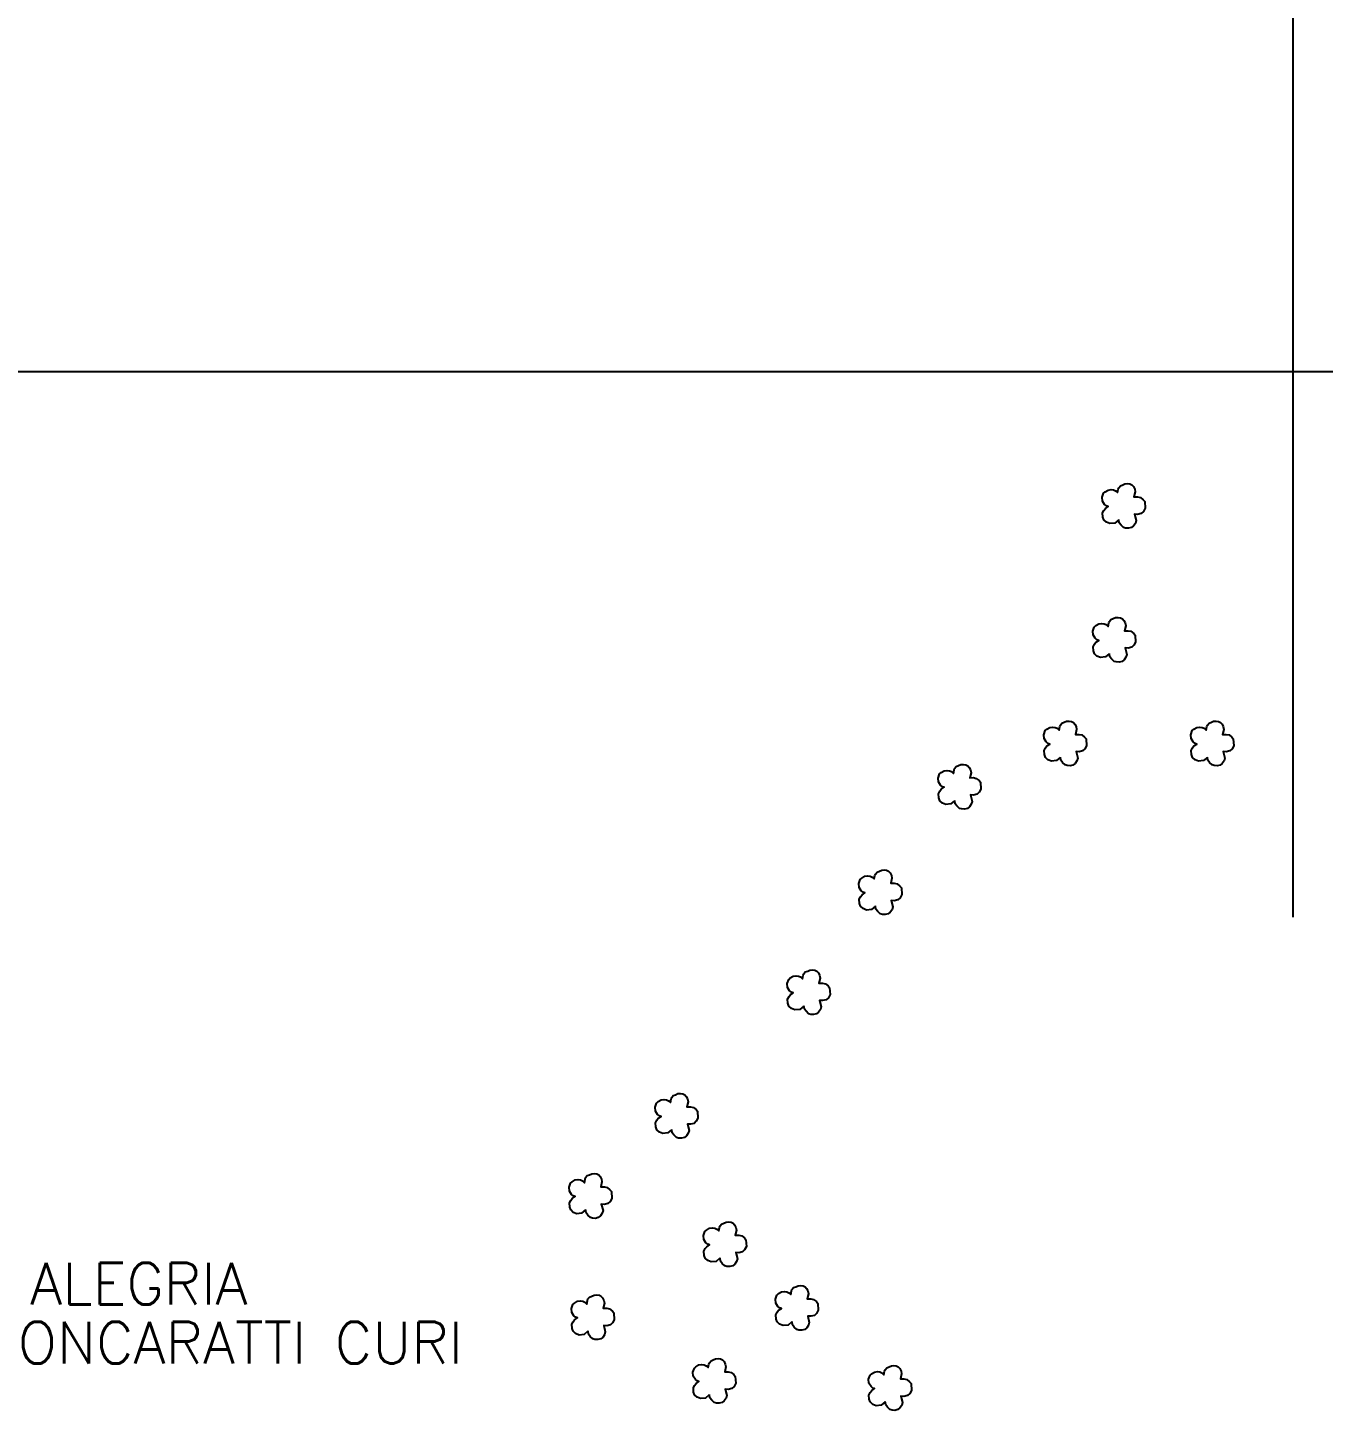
# Model space of a CAD drawing. Extents: x 725464 to 749663, y 7823017 to 7831417.
# Drawn here: x 728417 to 730038, y 7826700 to 7828430 of the extents above; entities that cross this region are included whole.
import ezdxf

# ---------------------------------------------------------------- set-up
doc = ezdxf.new("R2010")
doc.units = 0
doc.header["$MEASUREMENT"] = 0
doc.linetypes.add('CONTINUO', pattern=[0])
doc.linetypes.add('LIN0', pattern=[0])
for name, color, linetype in [('MALHA', 8, 'LIN0'), ('SIMBOLO ARVORE', 118, 'Continuous'), ('TEXTO CONFORNTANTES', 7, 'Continuous')]:
    doc.layers.add(name, color=color, linetype=linetype)
doc.styles.add('SIMPLEX', font='simplex', dxfattribs={"height": 0.2})

msp = doc.modelspace()

# ---------------------------------------------------------------- linework, layer by layer
at = {"layer": 'MALHA', "color": 8}
for p, q in [((730000, 7827317.6), (730000, 7831016.6)), ((725864.3, 7828000), (732231.3, 7828000))]:
    msp.add_line(p, q, dxfattribs=at)
at = {"layer": 'SIMBOLO ARVORE', "linetype": 'CONTINUO'}
for points in [[(729781.9, 7827814.5, 0), (729777.1, 7827810.5, 0), (729770.9, 7827809.8, 0), (729766.5, 7827811.5, 0), (729763.4, 7827814.5, 0), (729762.2, 7827818, 0), (729761.8, 7827823.2, 0), (729763.5, 7827826.4, 0), (729765.2, 7827828.8, 0), (729768.8, 7827831.2, 0), (729766.5, 7827832, 0), (729764.3, 7827833.8, 0), (729761.7, 7827837.9, 0), (729761.2, 7827842.8, 0), (729763.1, 7827847.9, 0), (729765.1, 7827849.7, 0), (729768.7, 7827851.9, 0), (729772.5, 7827852.4, 0), (729775.5, 7827852, 0), (729777.9, 7827850.9, 0), (729780.5, 7827848.6, 0), (729781.3, 7827853, 0), (729782, 7827854.8, 0), (729784, 7827857.3, 0), (729786.9, 7827858.4, 0), (729789.7, 7827859.6, 0), (729792.9, 7827859.9, 0), (729796, 7827859.5, 0), (729798.4, 7827858.2, 0), (729800.3, 7827856.2, 0), (729801.9, 7827853.1, 0), (729802.5, 7827849.6, 0), (729801, 7827843.3, 0), (729805.4, 7827843.4, 0), (729809.1, 7827842.5, 0), (729812.5, 7827839.8, 0), (729814.4, 7827837.6, 0), (729814.9, 7827829, 0), (729812.8, 7827825.1, 0), (729810, 7827822.5, 0), (729805.5, 7827821.3, 0), (729801.7, 7827821.7, 0), (729803.7, 7827813.6, 0), (729802.8, 7827810.2, 0), (729800.5, 7827806.9, 0), (729797.9, 7827804.9, 0), (729794.2, 7827804, 0), (729790.6, 7827804.2, 0), (729787.9, 7827805, 0), (729784.8, 7827808, 0), (729782.7, 7827810.8, 0), (729782.1, 7827814.9, 0)], [(729770.1, 7827647.1, 0), (729765.3, 7827643, 0), (729759.1, 7827642.3, 0), (729754.7, 7827644, 0), (729751.6, 7827647.1, 0), (729750.4, 7827650.6, 0), (729750, 7827655.8, 0), (729751.7, 7827659, 0), (729753.5, 7827661.4, 0), (729757, 7827663.8, 0), (729754.7, 7827664.5, 0), (729752.5, 7827666.4, 0), (729749.9, 7827670.5, 0), (729749.4, 7827675.4, 0), (729751.3, 7827680.5, 0), (729753.3, 7827682.3, 0), (729756.9, 7827684.5, 0), (729760.7, 7827685, 0), (729763.7, 7827684.6, 0), (729766.1, 7827683.5, 0), (729768.7, 7827681.1, 0), (729769.5, 7827685.6, 0), (729770.2, 7827687.4, 0), (729772.2, 7827689.9, 0), (729775.1, 7827691, 0), (729777.9, 7827692.2, 0), (729781.1, 7827692.5, 0), (729784.2, 7827692.1, 0), (729786.6, 7827690.8, 0), (729788.5, 7827688.8, 0), (729790.1, 7827685.7, 0), (729790.7, 7827682.1, 0), (729789.2, 7827675.9, 0), (729793.6, 7827675.9, 0), (729797.3, 7827675.1, 0), (729800.7, 7827672.3, 0), (729802.6, 7827670.2, 0), (729803.1, 7827661.5, 0), (729801, 7827657.7, 0), (729798.2, 7827655.1, 0), (729793.7, 7827653.9, 0), (729789.9, 7827654.3, 0), (729791.9, 7827646.2, 0), (729791, 7827642.8, 0), (729788.7, 7827639.5, 0), (729786.1, 7827637.5, 0), (729782.4, 7827636.6, 0), (729778.8, 7827636.8, 0), (729776.1, 7827637.5, 0), (729773, 7827640.6, 0), (729770.9, 7827643.3, 0), (729770.3, 7827647.5, 0)], [(729708.8, 7827517.4, 0), (729703.9, 7827513.4, 0), (729697.8, 7827512.7, 0), (729693.4, 7827514.4, 0), (729690.3, 7827517.4, 0), (729689, 7827520.9, 0), (729688.7, 7827526.1, 0), (729690.3, 7827529.3, 0), (729692.1, 7827531.7, 0), (729695.6, 7827534.1, 0), (729693.4, 7827534.9, 0), (729691.2, 7827536.7, 0), (729688.6, 7827540.8, 0), (729688.1, 7827545.7, 0), (729690, 7827550.8, 0), (729692, 7827552.6, 0), (729695.6, 7827554.8, 0), (729699.4, 7827555.3, 0), (729702.4, 7827554.9, 0), (729704.8, 7827553.8, 0), (729707.4, 7827551.5, 0), (729708.2, 7827555.9, 0), (729708.9, 7827557.7, 0), (729710.8, 7827560.2, 0), (729713.7, 7827561.3, 0), (729716.6, 7827562.5, 0), (729719.8, 7827562.8, 0), (729722.8, 7827562.4, 0), (729725.3, 7827561.1, 0), (729727.1, 7827559.1, 0), (729728.7, 7827556, 0), (729729.3, 7827552.4, 0), (729727.9, 7827546.2, 0), (729732.3, 7827546.2, 0), (729735.9, 7827545.4, 0), (729739.3, 7827542.7, 0), (729741.2, 7827540.5, 0), (729741.7, 7827531.9, 0), (729739.6, 7827528, 0), (729736.8, 7827525.4, 0), (729732.4, 7827524.2, 0), (729728.5, 7827524.6, 0), (729730.6, 7827516.5, 0), (729729.6, 7827513.1, 0), (729727.3, 7827509.8, 0), (729724.7, 7827507.8, 0), (729721.1, 7827506.9, 0), (729717.5, 7827507.1, 0), (729714.8, 7827507.9, 0), (729711.7, 7827510.9, 0), (729709.6, 7827513.7, 0), (729708.9, 7827517.8, 0)], [(729892.8, 7827517.4, 0), (729888, 7827513.4, 0), (729881.8, 7827512.7, 0), (729877.4, 7827514.4, 0), (729874.3, 7827517.4, 0), (729873, 7827520.9, 0), (729872.7, 7827526.1, 0), (729874.4, 7827529.3, 0), (729876.1, 7827531.7, 0), (729879.7, 7827534.1, 0), (729877.4, 7827534.9, 0), (729875.2, 7827536.7, 0), (729872.6, 7827540.8, 0), (729872.1, 7827545.7, 0), (729874, 7827550.8, 0), (729876, 7827552.6, 0), (729879.6, 7827554.8, 0), (729883.4, 7827555.3, 0), (729886.4, 7827554.9, 0), (729888.8, 7827553.8, 0), (729891.4, 7827551.5, 0), (729892.2, 7827555.9, 0), (729892.9, 7827557.7, 0), (729894.9, 7827560.2, 0), (729897.8, 7827561.3, 0), (729900.6, 7827562.5, 0), (729903.8, 7827562.8, 0), (729906.9, 7827562.4, 0), (729909.3, 7827561.1, 0), (729911.2, 7827559.1, 0), (729912.8, 7827556, 0), (729913.4, 7827552.4, 0), (729911.9, 7827546.2, 0), (729916.3, 7827546.2, 0), (729919.9, 7827545.4, 0), (729923.4, 7827542.7, 0), (729925.3, 7827540.5, 0), (729925.8, 7827531.9, 0), (729923.7, 7827528, 0), (729920.9, 7827525.4, 0), (729916.4, 7827524.2, 0), (729912.6, 7827524.6, 0), (729914.6, 7827516.5, 0), (729913.7, 7827513.1, 0), (729911.3, 7827509.8, 0), (729908.8, 7827507.8, 0), (729905.1, 7827506.9, 0), (729901.5, 7827507.1, 0), (729898.8, 7827507.9, 0), (729895.7, 7827510.9, 0), (729893.6, 7827513.7, 0), (729892.9, 7827517.8, 0)], [(729576.6, 7827463.2, 0), (729571.8, 7827459.1, 0), (729565.6, 7827458.4, 0), (729561.3, 7827460.1, 0), (729558.2, 7827463.2, 0), (729556.9, 7827466.7, 0), (729556.5, 7827471.8, 0), (729558.2, 7827475.1, 0), (729560, 7827477.5, 0), (729563.5, 7827479.9, 0), (729561.3, 7827480.6, 0), (729559, 7827482.5, 0), (729556.4, 7827486.6, 0), (729556, 7827491.5, 0), (729557.8, 7827496.6, 0), (729559.8, 7827498.4, 0), (729563.4, 7827500.6, 0), (729567.2, 7827501.1, 0), (729570.3, 7827500.7, 0), (729572.6, 7827499.6, 0), (729575.3, 7827497.2, 0), (729576.1, 7827501.7, 0), (729576.7, 7827503.5, 0), (729578.7, 7827506, 0), (729581.6, 7827507, 0), (729584.5, 7827508.3, 0), (729587.7, 7827508.6, 0), (729590.7, 7827508.2, 0), (729593.2, 7827506.9, 0), (729595, 7827504.9, 0), (729596.6, 7827501.7, 0), (729597.2, 7827498.2, 0), (729595.8, 7827491.9, 0), (729600.1, 7827492, 0), (729603.8, 7827491.1, 0), (729607.2, 7827488.4, 0), (729609.1, 7827486.3, 0), (729609.6, 7827477.6, 0), (729607.5, 7827473.8, 0), (729604.7, 7827471.2, 0), (729600.3, 7827470, 0), (729596.4, 7827470.4, 0), (729598.5, 7827462.3, 0), (729597.5, 7827458.9, 0), (729595.2, 7827455.6, 0), (729592.6, 7827453.5, 0), (729589, 7827452.6, 0), (729585.4, 7827452.9, 0), (729582.6, 7827453.6, 0), (729579.5, 7827456.7, 0), (729577.4, 7827459.4, 0), (729576.8, 7827463.6, 0)], [(729477.5, 7827331.1, 0), (729472.7, 7827327.1, 0), (729466.6, 7827326.4, 0), (729462.2, 7827328.1, 0), (729459.1, 7827331.1, 0), (729457.8, 7827334.6, 0), (729457.4, 7827339.8, 0), (729459.1, 7827343, 0), (729460.9, 7827345.5, 0), (729464.4, 7827347.9, 0), (729462.2, 7827348.6, 0), (729459.9, 7827350.4, 0), (729457.3, 7827354.5, 0), (729456.9, 7827359.4, 0), (729458.7, 7827364.5, 0), (729460.7, 7827366.4, 0), (729464.3, 7827368.6, 0), (729468.1, 7827369.1, 0), (729471.2, 7827368.6, 0), (729473.5, 7827367.5, 0), (729476.2, 7827365.2, 0), (729477, 7827369.7, 0), (729477.6, 7827371.4, 0), (729479.6, 7827373.9, 0), (729482.5, 7827375, 0), (729485.4, 7827376.3, 0), (729488.6, 7827376.6, 0), (729491.6, 7827376.1, 0), (729494.1, 7827374.8, 0), (729495.9, 7827372.8, 0), (729497.5, 7827369.7, 0), (729498.1, 7827366.2, 0), (729496.7, 7827359.9, 0), (729501.1, 7827360, 0), (729504.7, 7827359.1, 0), (729508.1, 7827356.4, 0), (729510, 7827354.2, 0), (729510.5, 7827345.6, 0), (729508.4, 7827341.7, 0), (729505.6, 7827339.1, 0), (729501.2, 7827338, 0), (729497.3, 7827338.3, 0), (729499.4, 7827330.2, 0), (729498.4, 7827326.8, 0), (729496.1, 7827323.5, 0), (729493.5, 7827321.5, 0), (729489.9, 7827320.6, 0), (729486.3, 7827320.8, 0), (729483.5, 7827321.6, 0), (729480.4, 7827324.6, 0), (729478.3, 7827327.4, 0), (729477.7, 7827331.6, 0)], [(729387.9, 7827206.2, 0), (729383, 7827202.1, 0), (729376.9, 7827201.4, 0), (729372.5, 7827203.1, 0), (729369.4, 7827206.2, 0), (729368.1, 7827209.7, 0), (729367.8, 7827214.8, 0), (729369.5, 7827218.1, 0), (729371.2, 7827220.5, 0), (729374.8, 7827222.9, 0), (729372.5, 7827223.6, 0), (729370.3, 7827225.4, 0), (729367.7, 7827229.6, 0), (729367.2, 7827234.4, 0), (729369.1, 7827239.6, 0), (729371.1, 7827241.4, 0), (729374.7, 7827243.6, 0), (729378.5, 7827244.1, 0), (729381.5, 7827243.7, 0), (729383.9, 7827242.6, 0), (729386.5, 7827240.2, 0), (729387.3, 7827244.7, 0), (729388, 7827246.5, 0), (729389.9, 7827249, 0), (729392.9, 7827250, 0), (729395.7, 7827251.3, 0), (729398.9, 7827251.6, 0), (729401.9, 7827251.2, 0), (729404.4, 7827249.9, 0), (729406.2, 7827247.9, 0), (729407.8, 7827244.7, 0), (729408.5, 7827241.2, 0), (729407, 7827234.9, 0), (729411.4, 7827235, 0), (729415, 7827234.1, 0), (729418.4, 7827231.4, 0), (729420.3, 7827229.2, 0), (729420.9, 7827220.6, 0), (729418.7, 7827216.7, 0), (729415.9, 7827214.2, 0), (729411.5, 7827213, 0), (729407.6, 7827213.3, 0), (729409.7, 7827205.3, 0), (729408.8, 7827201.8, 0), (729406.4, 7827198.6, 0), (729403.9, 7827196.5, 0), (729400.2, 7827195.6, 0), (729396.6, 7827195.8, 0), (729393.9, 7827196.6, 0), (729390.8, 7827199.7, 0), (729388.7, 7827202.4, 0), (729388, 7827206.6, 0)], [(729222.6, 7827051.4, 0), (729217.8, 7827047.4, 0), (729211.7, 7827046.7, 0), (729207.3, 7827048.4, 0), (729204.2, 7827051.4, 0), (729202.9, 7827054.9, 0), (729202.5, 7827060.1, 0), (729204.2, 7827063.3, 0), (729206, 7827065.8, 0), (729209.5, 7827068.2, 0), (729207.3, 7827068.9, 0), (729205.1, 7827070.7, 0), (729202.4, 7827074.8, 0), (729202, 7827079.7, 0), (729203.9, 7827084.8, 0), (729205.8, 7827086.6, 0), (729209.4, 7827088.8, 0), (729213.2, 7827089.4, 0), (729216.3, 7827088.9, 0), (729218.7, 7827087.8, 0), (729221.3, 7827085.5, 0), (729222.1, 7827090, 0), (729222.7, 7827091.7, 0), (729224.7, 7827094.2, 0), (729227.6, 7827095.3, 0), (729230.5, 7827096.6, 0), (729233.7, 7827096.9, 0), (729236.7, 7827096.4, 0), (729239.2, 7827095.1, 0), (729241, 7827093.1, 0), (729242.6, 7827090, 0), (729243.2, 7827086.5, 0), (729241.8, 7827080.2, 0), (729246.2, 7827080.3, 0), (729249.8, 7827079.4, 0), (729253.2, 7827076.7, 0), (729255.1, 7827074.5, 0), (729255.6, 7827065.9, 0), (729253.5, 7827062, 0), (729250.7, 7827059.4, 0), (729246.3, 7827058.3, 0), (729242.4, 7827058.6, 0), (729244.5, 7827050.5, 0), (729243.5, 7827047.1, 0), (729241.2, 7827043.8, 0), (729238.6, 7827041.8, 0), (729235, 7827040.9, 0), (729231.4, 7827041.1, 0), (729228.7, 7827041.9, 0), (729225.6, 7827044.9, 0), (729223.4, 7827047.7, 0), (729222.8, 7827051.8, 0)], [(729115, 7826951.2, 0), (729110.1, 7826947.1, 0), (729104, 7826946.4, 0), (729099.6, 7826948.1, 0), (729096.5, 7826951.2, 0), (729095.2, 7826954.7, 0), (729094.9, 7826959.8, 0), (729096.5, 7826963.1, 0), (729098.3, 7826965.5, 0), (729101.8, 7826967.9, 0), (729099.6, 7826968.6, 0), (729097.4, 7826970.5, 0), (729094.8, 7826974.6, 0), (729094.3, 7826979.5, 0), (729096.2, 7826984.6, 0), (729098.2, 7826986.4, 0), (729101.8, 7826988.6, 0), (729105.6, 7826989.1, 0), (729108.6, 7826988.7, 0), (729111, 7826987.6, 0), (729113.6, 7826985.2, 0), (729114.4, 7826989.7, 0), (729115.1, 7826991.5, 0), (729117, 7826994, 0), (729119.9, 7826995, 0), (729122.8, 7826996.3, 0), (729126, 7826996.6, 0), (729129, 7826996.2, 0), (729131.5, 7826994.9, 0), (729133.3, 7826992.9, 0), (729134.9, 7826989.7, 0), (729135.5, 7826986.2, 0), (729134.1, 7826980, 0), (729138.5, 7826980, 0), (729142.1, 7826979.1, 0), (729145.5, 7826976.4, 0), (729147.4, 7826974.3, 0), (729147.9, 7826965.6, 0), (729145.8, 7826961.8, 0), (729143, 7826959.2, 0), (729138.6, 7826958, 0), (729134.7, 7826958.4, 0), (729136.8, 7826950.3, 0), (729135.8, 7826946.9, 0), (729133.5, 7826943.6, 0), (729130.9, 7826941.5, 0), (729127.3, 7826940.6, 0), (729123.7, 7826940.9, 0), (729121, 7826941.6, 0), (729117.9, 7826944.7, 0), (729115.8, 7826947.4, 0), (729115.1, 7826951.6, 0)], [(729283.1, 7826890.7, 0), (729278.3, 7826886.7, 0), (729272.1, 7826886, 0), (729267.8, 7826887.7, 0), (729264.7, 7826890.7, 0), (729263.4, 7826894.2, 0), (729263, 7826899.4, 0), (729264.7, 7826902.7, 0), (729266.5, 7826905.1, 0), (729270, 7826907.5, 0), (729267.8, 7826908.2, 0), (729265.5, 7826910, 0), (729262.9, 7826914.1, 0), (729262.5, 7826919, 0), (729264.3, 7826924.1, 0), (729266.3, 7826926, 0), (729269.9, 7826928.2, 0), (729273.7, 7826928.7, 0), (729276.7, 7826928.2, 0), (729279.1, 7826927.1, 0), (729281.8, 7826924.8, 0), (729282.6, 7826929.3, 0), (729283.2, 7826931.1, 0), (729285.2, 7826933.5, 0), (729288.1, 7826934.6, 0), (729290.9, 7826935.9, 0), (729294.2, 7826936.2, 0), (729297.2, 7826935.7, 0), (729299.6, 7826934.4, 0), (729301.5, 7826932.5, 0), (729303.1, 7826929.3, 0), (729303.7, 7826925.8, 0), (729302.2, 7826919.5, 0), (729306.6, 7826919.6, 0), (729310.3, 7826918.7, 0), (729313.7, 7826916, 0), (729315.6, 7826913.8, 0), (729316.1, 7826905.2, 0), (729314, 7826901.3, 0), (729311.2, 7826898.8, 0), (729306.8, 7826897.6, 0), (729302.9, 7826897.9, 0), (729305, 7826889.9, 0), (729304, 7826886.4, 0), (729301.7, 7826883.1, 0), (729299.1, 7826881.1, 0), (729295.5, 7826880.2, 0), (729291.8, 7826880.4, 0), (729289.1, 7826881.2, 0), (729286, 7826884.2, 0), (729283.9, 7826887, 0), (729283.3, 7826891.2, 0)], [(729373.1, 7826811.1, 0), (729368.3, 7826807.1, 0), (729362.1, 7826806.4, 0), (729357.7, 7826808.1, 0), (729354.6, 7826811.1, 0), (729353.4, 7826814.6, 0), (729353, 7826819.8, 0), (729354.7, 7826823, 0), (729356.5, 7826825.5, 0), (729360, 7826827.9, 0), (729357.7, 7826828.6, 0), (729355.5, 7826830.4, 0), (729352.9, 7826834.5, 0), (729352.4, 7826839.4, 0), (729354.3, 7826844.5, 0), (729356.3, 7826846.4, 0), (729359.9, 7826848.6, 0), (729363.7, 7826849.1, 0), (729366.7, 7826848.6, 0), (729369.1, 7826847.5, 0), (729371.7, 7826845.2, 0), (729372.5, 7826849.7, 0), (729373.2, 7826851.4, 0), (729375.2, 7826853.9, 0), (729378.1, 7826855, 0), (729380.9, 7826856.3, 0), (729384.1, 7826856.6, 0), (729387.2, 7826856.1, 0), (729389.6, 7826854.8, 0), (729391.5, 7826852.8, 0), (729393.1, 7826849.7, 0), (729393.7, 7826846.2, 0), (729392.2, 7826839.9, 0), (729396.6, 7826840, 0), (729400.3, 7826839.1, 0), (729403.7, 7826836.4, 0), (729405.6, 7826834.2, 0), (729406.1, 7826825.6, 0), (729404, 7826821.7, 0), (729401.2, 7826819.1, 0), (729396.7, 7826818, 0), (729392.9, 7826818.3, 0), (729394.9, 7826810.2, 0), (729394, 7826806.8, 0), (729391.7, 7826803.5, 0), (729389.1, 7826801.5, 0), (729385.4, 7826800.6, 0), (729381.8, 7826800.8, 0), (729379.1, 7826801.6, 0), (729376, 7826804.6, 0), (729373.9, 7826807.4, 0), (729373.3, 7826811.6, 0)], [(729117.9, 7826799.3, 0), (729113.1, 7826795.3, 0), (729106.9, 7826794.6, 0), (729102.5, 7826796.3, 0), (729099.4, 7826799.3, 0), (729098.2, 7826802.8, 0), (729097.8, 7826808, 0), (729099.5, 7826811.3, 0), (729101.3, 7826813.7, 0), (729104.8, 7826816.1, 0), (729102.5, 7826816.8, 0), (729100.3, 7826818.6, 0), (729097.7, 7826822.7, 0), (729097.2, 7826827.6, 0), (729099.1, 7826832.7, 0), (729101.1, 7826834.6, 0), (729104.7, 7826836.8, 0), (729108.5, 7826837.3, 0), (729111.5, 7826836.8, 0), (729113.9, 7826835.7, 0), (729116.5, 7826833.4, 0), (729117.3, 7826837.9, 0), (729118, 7826839.7, 0), (729120, 7826842.1, 0), (729122.9, 7826843.2, 0), (729125.7, 7826844.5, 0), (729128.9, 7826844.8, 0), (729132, 7826844.3, 0), (729134.4, 7826843, 0), (729136.3, 7826841.1, 0), (729137.9, 7826837.9, 0), (729138.5, 7826834.4, 0), (729137, 7826828.1, 0), (729141.4, 7826828.2, 0), (729145.1, 7826827.3, 0), (729148.5, 7826824.6, 0), (729150.4, 7826822.4, 0), (729150.9, 7826813.8, 0), (729148.8, 7826809.9, 0), (729146, 7826807.4, 0), (729141.5, 7826806.2, 0), (729137.7, 7826806.5, 0), (729139.7, 7826798.5, 0), (729138.8, 7826795, 0), (729136.5, 7826791.7, 0), (729133.9, 7826789.7, 0), (729130.2, 7826788.8, 0), (729126.6, 7826789, 0), (729123.9, 7826789.8, 0), (729120.8, 7826792.8, 0), (729118.7, 7826795.6, 0), (729118.1, 7826799.8, 0)], [(729269.8, 7826719.7, 0), (729265, 7826715.7, 0), (729258.9, 7826715, 0), (729254.5, 7826716.7, 0), (729251.4, 7826719.7, 0), (729250.1, 7826723.2, 0), (729249.8, 7826728.4, 0), (729251.4, 7826731.6, 0), (729253.2, 7826734.1, 0), (729256.7, 7826736.5, 0), (729254.5, 7826737.2, 0), (729252.3, 7826739, 0), (729249.6, 7826743.1, 0), (729249.2, 7826748, 0), (729251.1, 7826753.1, 0), (729253, 7826755, 0), (729256.6, 7826757.2, 0), (729260.4, 7826757.7, 0), (729263.5, 7826757.2, 0), (729265.9, 7826756.1, 0), (729268.5, 7826753.8, 0), (729269.3, 7826758.3, 0), (729269.9, 7826760, 0), (729271.9, 7826762.5, 0), (729274.8, 7826763.6, 0), (729277.7, 7826764.9, 0), (729280.9, 7826765.2, 0), (729283.9, 7826764.7, 0), (729286.4, 7826763.4, 0), (729288.2, 7826761.4, 0), (729289.8, 7826758.3, 0), (729290.4, 7826754.8, 0), (729289, 7826748.5, 0), (729293.4, 7826748.6, 0), (729297, 7826747.7, 0), (729300.4, 7826745, 0), (729302.3, 7826742.8, 0), (729302.8, 7826734.2, 0), (729300.7, 7826730.3, 0), (729297.9, 7826727.7, 0), (729293.5, 7826726.6, 0), (729289.6, 7826726.9, 0), (729291.7, 7826718.8, 0), (729290.7, 7826715.4, 0), (729288.4, 7826712.1, 0), (729285.8, 7826710.1, 0), (729282.2, 7826709.2, 0), (729278.6, 7826709.4, 0), (729275.9, 7826710.2, 0), (729272.8, 7826713.2, 0), (729270.6, 7826716, 0), (729270, 7826720.2, 0)], [(729489.6, 7826710.9, 0), (729484.8, 7826706.8, 0), (729478.7, 7826706.1, 0), (729474.3, 7826707.8, 0), (729471.2, 7826710.9, 0), (729469.9, 7826714.4, 0), (729469.5, 7826719.5, 0), (729471.2, 7826722.8, 0), (729473, 7826725.2, 0), (729476.5, 7826727.6, 0), (729474.3, 7826728.3, 0), (729472.1, 7826730.2, 0), (729469.4, 7826734.3, 0), (729469, 7826739.2, 0), (729470.9, 7826744.3, 0), (729472.8, 7826746.1, 0), (729476.4, 7826748.3, 0), (729480.2, 7826748.8, 0), (729483.3, 7826748.4, 0), (729485.7, 7826747.3, 0), (729488.3, 7826744.9, 0), (729489.1, 7826749.4, 0), (729489.7, 7826751.2, 0), (729491.7, 7826753.7, 0), (729494.6, 7826754.8, 0), (729497.5, 7826756, 0), (729500.7, 7826756.3, 0), (729503.7, 7826755.9, 0), (729506.2, 7826754.6, 0), (729508, 7826752.6, 0), (729509.6, 7826749.4, 0), (729510.2, 7826745.9, 0), (729508.8, 7826739.7, 0), (729513.2, 7826739.7, 0), (729516.8, 7826738.9, 0), (729520.2, 7826736.1, 0), (729522.1, 7826734, 0), (729522.6, 7826725.3, 0), (729520.5, 7826721.5, 0), (729517.7, 7826718.9, 0), (729513.3, 7826717.7, 0), (729509.4, 7826718.1, 0), (729511.5, 7826710, 0), (729510.5, 7826706.6, 0), (729508.2, 7826703.3, 0), (729505.6, 7826701.2, 0), (729502, 7826700.3, 0), (729498.4, 7826700.6, 0), (729495.7, 7826701.3, 0), (729492.5, 7826704.4, 0), (729490.4, 7826707.1, 0), (729489.8, 7826711.3, 0)]]:
    msp.add_polyline3d(points, dxfattribs=at)

# ---------------------------------------------------------------- texts
at = {"layer": 'TEXTO CONFORNTANTES', "linetype": 'Continuous', "insert": (728386.8, 7826822), "char_height": 52, "width": 1887.062, "attachment_point": 5, "line_spacing_factor": 0.85, "style": 'SIMPLEX'}
msp.add_mtext('FAZENDA ALEGRIA \\PFELIPE MIGUEL RONCARATTI CURI', dxfattribs=at)

doc.saveas('drawing.dxf')
